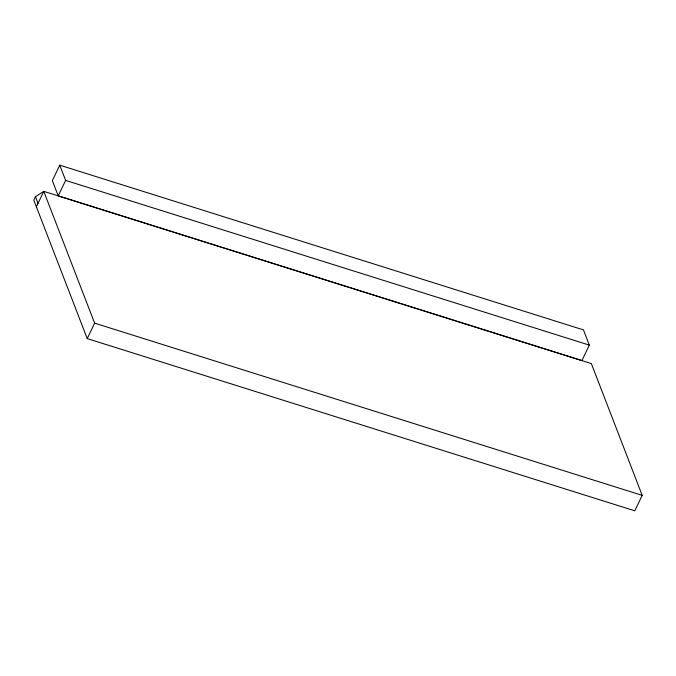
<?xml version="1.0" encoding="UTF-8"?>
<svg xmlns="http://www.w3.org/2000/svg" width="676" height="676" viewBox="0 0 676 676"><rect width="100%" height="100%" fill="white"/><g stroke="black" fill="none" stroke-linecap="round" stroke-linejoin="round"><path stroke-width="1.01" d="M35.448 196.699L33.8 200.13L87.229 338.591L634.798 510.828L642.2 495.373L591.339 363.57L43.771 191.342L35.448 196.699L38.017 203.358M36.369 206.788L43.771 191.342L94.632 323.145L87.229 338.591M59.758 165.172L52.356 180.627L58.229 195.854L581.918 360.57L589.32 345.115L583.439 329.896L59.758 165.172L65.631 180.399L58.229 195.854M65.631 180.399L589.32 345.115M94.632 323.145L642.2 495.373"/></g></svg>
